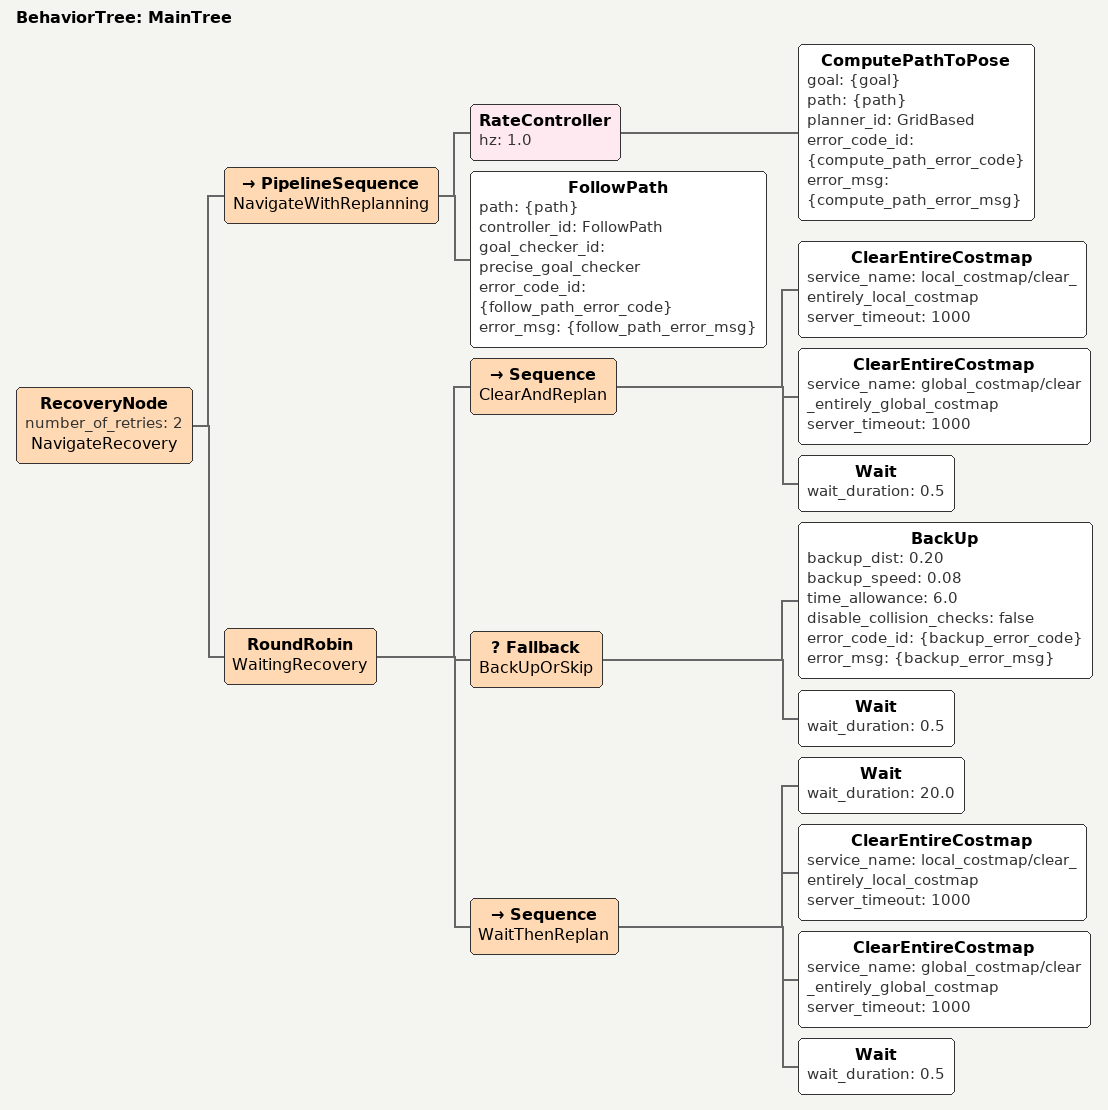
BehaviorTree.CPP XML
<?xml version="1.0"?>
<root BTCPP_format="4" main_tree_to_execute="MainTree">
  <BehaviorTree ID="MainTree">
    <RecoveryNode number_of_retries="2" name="NavigateRecovery">
      <PipelineSequence name="NavigateWithReplanning">
        <RateController hz="1.0">
          <ComputePathToPose goal="{goal}" path="{path}" planner_id="GridBased"
            error_code_id="{compute_path_error_code}" error_msg="{compute_path_error_msg}"/>
        </RateController>
        <FollowPath path="{path}" controller_id="FollowPath" goal_checker_id="precise_goal_checker"
          error_code_id="{follow_path_error_code}" error_msg="{follow_path_error_msg}"/>
      </PipelineSequence>
      <RoundRobin name="WaitingRecovery">
        <Sequence name="ClearAndReplan">
          <ClearEntireCostmap service_name="local_costmap/clear_entirely_local_costmap" server_timeout="1000"/>
          <ClearEntireCostmap service_name="global_costmap/clear_entirely_global_costmap" server_timeout="1000"/>
          <Wait wait_duration="0.5"/>
        </Sequence>
        <Fallback name="BackUpOrSkip">
          <BackUp backup_dist="0.20" backup_speed="0.08" time_allowance="6.0"
            disable_collision_checks="false" error_code_id="{backup_error_code}" error_msg="{backup_error_msg}"/>
          <Wait wait_duration="0.5"/>
        </Fallback>
        <Sequence name="WaitThenReplan">
          <Wait wait_duration="20.0"/>
          <ClearEntireCostmap service_name="local_costmap/clear_entirely_local_costmap" server_timeout="1000"/>
          <ClearEntireCostmap service_name="global_costmap/clear_entirely_global_costmap" server_timeout="1000"/>
          <Wait wait_duration="0.5"/>
        </Sequence>
      </RoundRobin>
    </RecoveryNode>
  </BehaviorTree>
</root>
